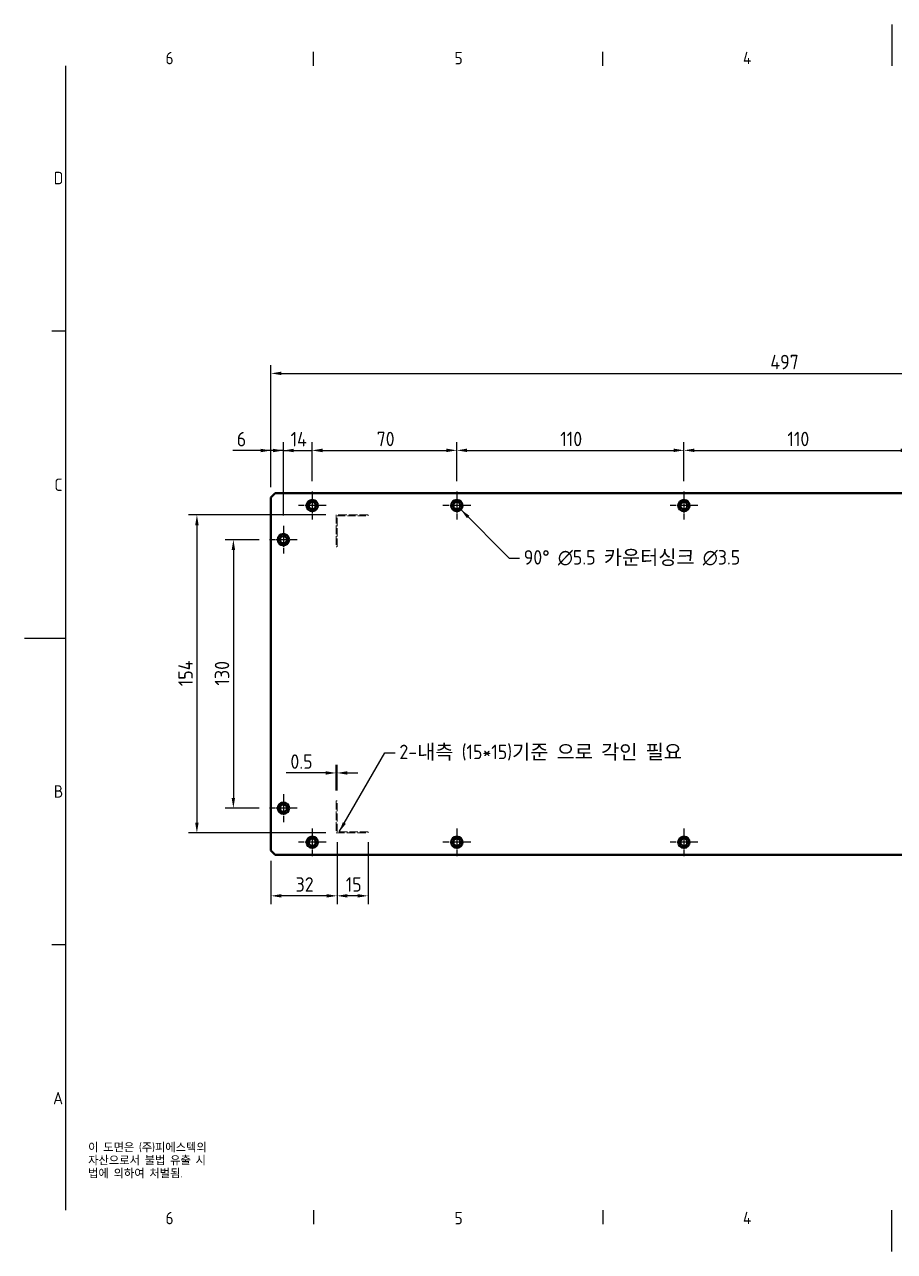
# Model space of a CAD drawing. Header units: millimetres. Extents: x 0 to 840, y 0 to 594.
# Drawn here: x 0 to 421, y 0 to 594 of the extents above; entities that cross this region are included whole.
import ezdxf

# ---------------------------------------------------------------- set-up
doc = ezdxf.new("R2010")
doc.units = ezdxf.units.MM
doc.header["$LTSCALE"] = 2
doc.linetypes.add('CHAIN', pattern=[0.3543, 0.2362, -0.0295, 0.0591, -0.0295])
doc.linetypes.add('DASHED', pattern=[0.2067, 0.1654, -0.0413])
doc.layers.get('0').update_dxf_attribs({"color": 3, "lineweight": 25})
for name, color, linetype, lineweight in [('가려진 것(ISO)', 2, 'DASHED', 18), ('가시적인 것(ISO)', 3, 'Continuous', 40), ('경계(ISO)', 7, 'Continuous', 25), ('기호(ISO)', 5, 'Continuous', 25), ('중심 표식(ISO)', 1, 'Continuous', 25), ('치수(ISO)', 2, 'Continuous', 25)]:
    doc.layers.add(name, color=color, linetype=linetype, lineweight=lineweight)
doc.styles.add('문자 텍스트_PSTEK_POSCO', font='isocp.shx')
doc.styles.add('치수 텍스트_PSTEK_POSCO', font='isocp.shx')
doc.dimstyles.new('치수_PSTEK_POSCO', dxfattribs={"dimscale": 2, "dimtxt": 3.5, "dimasz": 2.5, "dimexe": 2, "dimexo": 2.5, "dimgap": 1, "dimtad": 1, "dimrnd": 1e-08, "dimdsep": 46, "dimtxsty": '치수 텍스트_PSTEK_POSCO', "dimcen": 0.09, "dimdle": 10, "dimclrd": 7, "dimclre": 7, "dimclrt": 2, "dimadec": 1, "dimazin": 2, "dimtfac": 1, "dimtmove": 0, "dimatfit": 3, "dimfxl": 0, "dimtolj": 1, "dimlwd": -1, "dimlwe": -1, "dimarcsym": 0})
doc.dimstyles.new('치수_PSTEK_POSCO$7', dxfattribs={"dimscale": 2, "dimtxt": 3.5, "dimasz": 2.5, "dimexe": 2, "dimexo": 2.5, "dimgap": 1, "dimtad": 1, "dimrnd": 1e-08, "dimdsep": 46, "dimtxsty": '치수 텍스트_PSTEK_POSCO', "dimcen": 0.09, "dimdle": 10, "dimclrd": 7, "dimclre": 7, "dimclrt": 2, "dimadec": 1, "dimazin": 2, "dimtfac": 1, "dimtmove": 0, "dimatfit": 3, "dimfxl": 0, "dimtolj": 1, "dimlwd": -1, "dimlwe": -1, "dimarcsym": 0})

# ---------------------------------------------------------------- blocks, each defined once
blk = doc.blocks.new('경계 Default Border')
at = {"layer": '경계(ISO)'}
for p, q in [((70, 287), (70, 290.4)), ((140, 287), (140, 290.4)), ((10, 222.75), (6.6, 222.75)), ((10, 74.25), (6.6, 74.25)), ((70, 10), (70, 6.6)), ((140, 10), (140, 6.6))]:
    blk.add_line(p, q, dxfattribs=at)
at = {"layer": '경계(ISO)', "flags": 128}
for points in [[(210, 297), (210, 287)], [(10, 10), (10, 287)], [(0, 148.5), (10, 148.5)], [(210, 0), (210, 10)]]:
    blk.add_lwpolyline(points, dxfattribs=at)
at = {"layer": '경계(ISO)', "color": 2, "char_height": 3, "attachment_point": 7, "style": '문자 텍스트_PSTEK_POSCO'}
for s, insert in [('6', (34.14, 287.37)), ('5', (104.14, 287.37)), ('4', (173.97, 287.4)), ('D', (7.08, 258.35)), ('C', (7.24, 184.1)), ('B', (7.08, 109.85)), ('A', (6.91, 35.62)), ('6', (34.14, 6.57)), ('5', (104.14, 6.57)), ('4', (173.97, 6.6))]:
    blk.add_mtext(s, dxfattribs=dict(at, insert=insert))
blk = doc.blocks.new('*D23')
at = {"layer": 'Defpoints', "color": 0}
for p in [(616.35, 425.1), (119.35, 365.1), (616.35, 365.1)]:
    blk.add_point(p, dxfattribs=at)
at = {"layer": '치수(ISO)', "color": 7}
for p, q in [((119.35, 370.1), (119.35, 429.1)), ((616.35, 370.1), (616.35, 429.1)), ((124.35, 425.1), (611.35, 425.1))]:
    blk.add_line(p, q, dxfattribs=at)
for points in [[(124.35, 425.94), (124.35, 424.27), (119.35, 425.1)], [(611.35, 425.94), (611.35, 424.27), (616.35, 425.1)]]:
    blk.add_solid(points, dxfattribs=at)
at = {"layer": '치수(ISO)', "color": 2, "insert": (361.19, 430.6), "char_height": 7, "attachment_point": 4, "style": '치수 텍스트_PSTEK_POSCO'}
blk.add_mtext('\\A1;497', dxfattribs=at)
blk = doc.blocks.new('*D26')
at = {"layer": 'Defpoints', "color": 0}
for p in [(118.6, 344.6), (101.14, 214.6), (118.6, 214.6)]:
    blk.add_point(p, dxfattribs=at)
at = {"layer": '치수(ISO)', "color": 7}
for p, q in [((113.6, 344.6), (97.14, 344.6)), ((101.14, 339.6), (101.14, 219.6)), ((113.6, 214.6), (97.14, 214.6))]:
    blk.add_line(p, q, dxfattribs=at)
for points in [[(100.31, 339.6), (101.97, 339.6), (101.14, 344.6)], [(100.31, 219.6), (101.97, 219.6), (101.14, 214.6)]]:
    blk.add_solid(points, dxfattribs=at)
at = {"layer": '치수(ISO)', "color": 2, "insert": (95.64, 274), "char_height": 7, "attachment_point": 4, "rotation": 90, "style": '치수 텍스트_PSTEK_POSCO'}
blk.add_mtext('\\A1;130', dxfattribs=at)
blk = doc.blocks.new('*D27')
at = {"layer": 'Defpoints', "color": 0}
for p in [(150.85, 356.6), (83.48, 202.6), (150.85, 202.6)]:
    blk.add_point(p, dxfattribs=at)
at = {"layer": '치수(ISO)', "color": 7}
for p, q in [((145.85, 356.6), (79.48, 356.6)), ((83.48, 351.6), (83.48, 207.6)), ((145.85, 202.6), (79.48, 202.6))]:
    blk.add_line(p, q, dxfattribs=at)
for points in [[(82.64, 351.6), (84.31, 351.6), (83.48, 356.6)], [(82.64, 207.6), (84.31, 207.6), (83.48, 202.6)]]:
    blk.add_solid(points, dxfattribs=at)
at = {"layer": '치수(ISO)', "color": 2, "insert": (77.98, 273.65), "char_height": 7, "attachment_point": 4, "rotation": 90, "style": '치수 텍스트_PSTEK_POSCO'}
blk.add_mtext('\\A1;154', dxfattribs=at)
blk = doc.blocks.new('*D28')
at = {"layer": 'Defpoints', "color": 0}
for p in [(119.35, 387.77), (119.35, 365.1), (125.35, 351.35)]:
    blk.add_point(p, dxfattribs=at)
at = {"layer": '치수(ISO)', "color": 7}
for p, q in [((114.35, 387.77), (100.8, 387.77)), ((119.35, 370.1), (119.35, 391.77)), ((125.35, 387.77), (119.35, 387.77)), ((125.35, 356.35), (125.35, 391.77)), ((130.35, 387.77), (135.35, 387.77))]:
    blk.add_line(p, q, dxfattribs=at)
for points in [[(114.35, 388.6), (114.35, 386.94), (119.35, 387.77)], [(130.35, 388.6), (130.35, 386.94), (125.35, 387.77)]]:
    blk.add_solid(points, dxfattribs=at)
at = {"layer": '치수(ISO)', "color": 2, "insert": (102.8, 393.27), "char_height": 7, "attachment_point": 4, "style": '치수 텍스트_PSTEK_POSCO'}
blk.add_mtext('\\A1;6', dxfattribs=at)
blk = doc.blocks.new('*D29')
at = {"layer": 'Defpoints', "color": 0}
for p in [(139.35, 387.77), (139.35, 367.85), (125.35, 351.35)]:
    blk.add_point(p, dxfattribs=at)
at = {"layer": '치수(ISO)', "color": 7}
for p, q in [((120.35, 387.77), (115.35, 387.77)), ((125.35, 356.35), (125.35, 391.77)), ((125.35, 387.77), (139.35, 387.77)), ((139.35, 372.85), (139.35, 391.77)), ((144.35, 387.77), (149.35, 387.77))]:
    blk.add_line(p, q, dxfattribs=at)
for points in [[(120.35, 388.6), (120.35, 386.94), (125.35, 387.77)], [(144.35, 388.6), (144.35, 386.94), (139.35, 387.77)]]:
    blk.add_solid(points, dxfattribs=at)
at = {"layer": '치수(ISO)', "color": 2, "insert": (128.85, 393.27), "char_height": 7, "attachment_point": 4, "style": '치수 텍스트_PSTEK_POSCO'}
blk.add_mtext('\\A1;14', dxfattribs=at)
blk = doc.blocks.new('*D30')
at = {"layer": 'Defpoints', "color": 0}
for p in [(209.35, 387.85), (139.35, 367.85), (209.35, 367.85)]:
    blk.add_point(p, dxfattribs=at)
at = {"layer": '치수(ISO)', "color": 7}
for p, q in [((139.35, 372.85), (139.35, 391.85)), ((144.35, 387.85), (204.35, 387.85)), ((209.35, 372.85), (209.35, 391.85))]:
    blk.add_line(p, q, dxfattribs=at)
for points in [[(144.35, 388.69), (144.35, 387.02), (139.35, 387.85)], [(204.35, 388.69), (204.35, 387.02), (209.35, 387.85)]]:
    blk.add_solid(points, dxfattribs=at)
at = {"layer": '치수(ISO)', "color": 2, "insert": (170.5, 393.35), "char_height": 7, "attachment_point": 4, "style": '치수 텍스트_PSTEK_POSCO'}
blk.add_mtext('\\A1;70', dxfattribs=at)
blk = doc.blocks.new('*D31')
at = {"layer": 'Defpoints', "color": 0}
for p in [(319.35, 387.85), (209.35, 367.85), (319.35, 367.85)]:
    blk.add_point(p, dxfattribs=at)
at = {"layer": '치수(ISO)', "color": 7}
for p, q in [((209.35, 372.85), (209.35, 391.85)), ((214.35, 387.85), (314.35, 387.85)), ((319.35, 372.85), (319.35, 391.85))]:
    blk.add_line(p, q, dxfattribs=at)
for points in [[(214.35, 388.69), (214.35, 387.02), (209.35, 387.85)], [(314.35, 388.69), (314.35, 387.02), (319.35, 387.85)]]:
    blk.add_solid(points, dxfattribs=at)
at = {"layer": '치수(ISO)', "color": 2, "insert": (259.45, 393.35), "char_height": 7, "attachment_point": 4, "style": '치수 텍스트_PSTEK_POSCO'}
blk.add_mtext('\\A1;110', dxfattribs=at)
blk = doc.blocks.new('*D32')
at = {"layer": 'Defpoints', "color": 0}
for p in [(429.35, 387.85), (319.35, 367.85), (429.35, 367.85)]:
    blk.add_point(p, dxfattribs=at)
at = {"layer": '치수(ISO)', "color": 7}
for p, q in [((319.35, 372.85), (319.35, 391.85)), ((324.35, 387.85), (424.35, 387.85)), ((429.35, 372.85), (429.35, 391.85))]:
    blk.add_line(p, q, dxfattribs=at)
for points in [[(324.35, 388.69), (324.35, 387.02), (319.35, 387.85)], [(424.35, 388.69), (424.35, 387.02), (429.35, 387.85)]]:
    blk.add_solid(points, dxfattribs=at)
at = {"layer": '치수(ISO)', "color": 2, "insert": (369.45, 393.35), "char_height": 7, "attachment_point": 4, "style": '치수 텍스트_PSTEK_POSCO'}
blk.add_mtext('\\A1;110', dxfattribs=at)
blk = doc.blocks.new('*D36')
at = {"layer": 'Defpoints', "color": 0}
for p in [(150.85, 231.66), (150.85, 218.1), (151.35, 218.1)]:
    blk.add_point(p, dxfattribs=at)
at = {"layer": '치수(ISO)', "color": 7}
for p, q in [((145.85, 231.66), (126.76, 231.66)), ((150.85, 223.1), (150.85, 235.66)), ((151.35, 231.66), (150.85, 231.66)), ((151.35, 223.1), (151.35, 235.66)), ((156.35, 231.66), (161.35, 231.66))]:
    blk.add_line(p, q, dxfattribs=at)
for points in [[(145.85, 232.5), (145.85, 230.83), (150.85, 231.66)], [(156.35, 232.5), (156.35, 230.83), (151.35, 231.66)]]:
    blk.add_solid(points, dxfattribs=at)
at = {"layer": '치수(ISO)', "color": 2, "insert": (128.76, 237.16), "char_height": 7, "attachment_point": 4, "style": '치수 텍스트_PSTEK_POSCO'}
blk.add_mtext('\\A1;0.5', dxfattribs=at)
blk = doc.blocks.new('*D37')
at = {"layer": 'Defpoints', "color": 0}
for p in [(151.35, 203.1), (166.35, 203.1), (151.35, 172.17)]:
    blk.add_point(p, dxfattribs=at)
at = {"layer": '치수(ISO)', "color": 7}
for p, q in [((151.35, 198.1), (151.35, 168.17)), ((166.35, 198.1), (166.35, 168.17)), ((161.35, 172.17), (156.35, 172.17))]:
    blk.add_line(p, q, dxfattribs=at)
for points in [[(156.35, 173), (156.35, 171.34), (151.35, 172.17)], [(161.35, 173), (161.35, 171.34), (166.35, 172.17)]]:
    blk.add_solid(points, dxfattribs=at)
at = {"layer": '치수(ISO)', "color": 2, "insert": (155.56, 177.67), "char_height": 7, "attachment_point": 4, "style": '치수 텍스트_PSTEK_POSCO'}
blk.add_mtext('\\A1;15', dxfattribs=at)
blk = doc.blocks.new('*D38')
at = {"layer": 'Defpoints', "color": 0}
for p in [(151.35, 203.1), (119.35, 194.1), (119.35, 172.17)]:
    blk.add_point(p, dxfattribs=at)
at = {"layer": '치수(ISO)', "color": 7}
for p, q in [((151.35, 198.1), (151.35, 168.17)), ((119.35, 189.1), (119.35, 168.17)), ((146.35, 172.17), (124.35, 172.17))]:
    blk.add_line(p, q, dxfattribs=at)
for points in [[(124.35, 173), (124.35, 171.34), (119.35, 172.17)], [(146.35, 173), (146.35, 171.34), (151.35, 172.17)]]:
    blk.add_solid(points, dxfattribs=at)
at = {"layer": '치수(ISO)', "color": 2, "insert": (131.29, 177.67), "char_height": 7, "attachment_point": 4, "style": '치수 텍스트_PSTEK_POSCO'}
blk.add_mtext('\\A1;32', dxfattribs=at)

msp = doc.modelspace()

# ---------------------------------------------------------------- linework, layer by layer
at = {"layer": '가려진 것(ISO)', "ltscale": 12.497984}
for p, q in [((150.853, 356.602), (150.853, 341.102)), ((166.353, 356.602), (150.853, 356.602)), ((150.853, 218.102), (150.853, 202.602)), ((150.853, 202.602), (166.353, 202.602))]:
    msp.add_line(p, q, dxfattribs=at)
at = {"layer": '가려진 것(ISO)', "ltscale": 0.476074}
for p, q in [((166.353, 356.102), (166.353, 356.602)), ((150.853, 341.102), (151.353, 341.102)), ((151.353, 218.102), (150.853, 218.102)), ((166.353, 202.602), (166.353, 203.102))]:
    msp.add_line(p, q, dxfattribs=at)
at = {"layer": '가려진 것(ISO)', "ltscale": 12.094824}
for p, q in [((151.353, 341.102), (151.353, 356.102)), ((151.353, 356.102), (166.353, 356.102)), ((151.353, 203.102), (151.353, 218.102)), ((166.353, 203.102), (151.353, 203.102))]:
    msp.add_line(p, q, dxfattribs=at)
at = {"layer": '가시적인 것(ISO)'}
for p, q in [((119.353, 365.102), (121.353, 367.102)), ((119.353, 194.102), (119.353, 365.102)), ((121.353, 367.102), (614.353, 367.102)), ((121.353, 192.102), (119.353, 194.102)), ((614.353, 192.102), (121.353, 192.102))]:
    msp.add_line(p, q, dxfattribs=at)
for centre, radius in [((139.353, 361.102), 2.75), ((139.353, 361.102), 1.75), ((209.353, 361.102), 2.75), ((209.353, 361.102), 1.75), ((319.353, 361.102), 2.75), ((319.353, 361.102), 1.75), ((125.353, 344.602), 2.75), ((125.353, 344.602), 1.75), ((125.353, 214.602), 2.75), ((125.353, 214.602), 1.75), ((139.353, 198.102), 2.75), ((139.353, 198.102), 1.75), ((209.353, 198.102), 2.75), ((209.353, 198.102), 1.75), ((319.353, 198.102), 2.75), ((319.353, 198.102), 1.75)]:
    msp.add_circle(centre, radius, dxfattribs=at)
at = {"layer": '중심 표식(ISO)', "linetype": 'CHAIN', "ltscale": 7.50055}
for p, q in [((139.353, 367.852), (139.353, 354.352)), ((209.353, 367.852), (209.353, 354.352)), ((319.353, 367.852), (319.353, 354.352)), ((146.103, 361.102), (132.603, 361.102)), ((216.103, 361.102), (202.603, 361.102)), ((326.103, 361.102), (312.603, 361.102)), ((125.353, 351.352), (125.353, 337.852)), ((132.103, 344.602), (118.603, 344.602)), ((125.353, 221.352), (125.353, 207.852)), ((132.103, 214.602), (118.603, 214.602)), ((139.353, 204.852), (139.353, 191.352)), ((209.353, 204.852), (209.353, 191.352)), ((319.353, 204.852), (319.353, 191.352)), ((146.103, 198.102), (132.603, 198.102)), ((216.103, 198.102), (202.603, 198.102)), ((326.103, 198.102), (312.603, 198.102))]:
    msp.add_line(p, q, dxfattribs=at)

# ---------------------------------------------------------------- block references
at = {"xscale": 2, "yscale": 2, "zscale": 2}
msp.add_blockref('경계 Default Border', (0, 0), dxfattribs=at)

# ---------------------------------------------------------------- texts
at = {"layer": '기호(ISO)', "color": 2, "insert": (241.759, 335.661), "char_height": 7, "width": 122.27528, "attachment_point": 4, "line_spacing_factor": 0.6125, "style": '치수 텍스트_PSTEK_POSCO'}
msp.add_mtext('{90° \\fAIGDT|b0|i0;\\H7.0000;n\\fisocp|b0|i0;\\H7.0000;5.5 카운터싱크 \\fAIGDT|b0|i0;\\H7.0000;n\\fisocp|b0|i0;\\H7.0000;3.5}', dxfattribs=at)
at = {"layer": '기호(ISO)', "color": 2, "insert": (181.548, 241.48), "char_height": 7, "width": 164.84625, "attachment_point": 4, "style": '치수 텍스트_PSTEK_POSCO'}
msp.add_mtext('{\\fISOCP|b0|i0;\\H7.0000;2-내측 (15*15)기준 으로 각인 필요 }', dxfattribs=at)
at = {"layer": '기호(ISO)', "color": 7, "insert": (30.789, 52.457), "char_height": 4, "width": 102.48028, "attachment_point": 1, "line_spacing_factor": 0.944221, "style": '문자 텍스트_PSTEK_POSCO'}
msp.add_mtext('{이 도면은 (주)피에스텍의\\P자산으로서 불법 유출 시 \\P법에 의하여 처벌됨.}', dxfattribs=at)

# ---------------------------------------------------------------- dimensions: what is measured, and where the dimension line sits
at = {"layer": '치수(ISO)', "color": 7}
for base, p1, p2, override, picture, middle in [((616.353, 425.102), (119.353, 365.102), (616.353, 365.102), {"dimdec": 2, "dimtp": 0, "dimtm": 0, "dimtdec": 2, "dimtofl": 0, "dimatfit": 1}, '*D23', (367.853, 425.102)), ((150.853, 231.664), (151.353, 218.102), (150.853, 218.102), {"dimdec": 2, "dimtp": 0, "dimtm": 0, "dimtdec": 2, "dimtofl": 1, "dimatfit": 1}, '*D36', (133.805, 231.664)), ((119.353, 172.169), (151.353, 203.102), (119.353, 194.102), {"dimdec": 2, "dimtp": 0, "dimtm": 0, "dimtdec": 2, "dimtofl": 0, "dimatfit": 1}, '*D38', (135.353, 172.169))]:
    dim = msp.add_linear_dim(base=base, p1=p1, p2=p2, dimstyle='치수_PSTEK_POSCO', override=override, dxfattribs=at)
    dim.commit()
    dim.dimension.update_dxf_attribs({"geometry": picture, "text_midpoint": middle, "dimtype": 160})
for base, p1, p2, angle, override, picture, middle in [((119.353, 387.771), (125.353, 351.352), (119.353, 365.102), 180, {"dimdec": 2, "dimtp": 0, "dimtm": 0, "dimtdec": 2, "dimtofl": 1, "dimatfit": 1}, '*D28', (104.584, 387.771)), ((139.353, 387.771), (125.353, 351.352), (139.353, 367.852), 180, {"dimdec": 2, "dimtp": 0, "dimtm": 0, "dimtdec": 2, "dimtofl": 1, "dimatfit": 1}, '*D29', (132.353, 387.771)), ((209.353, 387.852), (139.353, 367.852), (209.353, 367.852), 180, {"dimdec": 2, "dimtp": 0, "dimtm": 0, "dimtdec": 2, "dimtofl": 0, "dimatfit": 1}, '*D30', (174.353, 387.852)), ((319.353, 387.852), (209.353, 367.852), (319.353, 367.852), 180, {"dimdec": 2, "dimtp": 0, "dimtm": 0, "dimtdec": 2, "dimtofl": 0, "dimatfit": 1}, '*D31', (264.353, 387.852)), ((429.353, 387.852), (319.353, 367.852), (429.353, 367.852), 180, {"dimdec": 2, "dimtp": 0, "dimtm": 0, "dimtdec": 2, "dimtofl": 0, "dimatfit": 1}, '*D32', (374.353, 387.852)), ((83.477, 202.602), (150.853, 356.602), (150.853, 202.602), 90, {"dimdec": 2, "dimtp": 0, "dimtm": 0, "dimtdec": 2, "dimtofl": 0, "dimatfit": 1}, '*D27', (83.477, 279.602)), ((101.14, 214.602), (118.603, 344.602), (118.603, 214.602), 90, {"dimdec": 2, "dimtp": 0, "dimtm": 0, "dimtdec": 2, "dimtofl": 0, "dimatfit": 1}, '*D26', (101.14, 279.602)), ((151.353, 172.169), (166.353, 203.102), (151.353, 203.102), 180, {"dimdec": 2, "dimtp": 0, "dimtm": 0, "dimtdec": 2, "dimtofl": 0, "dimatfit": 1}, '*D37', (158.853, 172.169))]:
    dim = msp.add_linear_dim(base=base, p1=p1, p2=p2, angle=angle, dimstyle='치수_PSTEK_POSCO', override=override, dxfattribs=at)
    dim.commit()
    dim.dimension.update_dxf_attribs({"geometry": picture, "text_midpoint": middle, "dimtype": 160})

# ---------------------------------------------------------------- leaders
at = {"layer": '기호(ISO)', "color": 7, "annotation_type": 0, "has_hookline": 1, "hookline_direction": 0}
for points, text_width in [([(211.298, 359.157), (234.759, 335.661), (239.759, 335.661)], 111.464), ([(152.375, 203.102), (174.548, 241.48), (179.548, 241.48)], 147.215)]:
    msp.add_leader(points, dimstyle='치수_PSTEK_POSCO$7', override={"dimtad": 0}, dxfattribs=dict(at, text_width=text_width))

doc.saveas('drawing.dxf')
